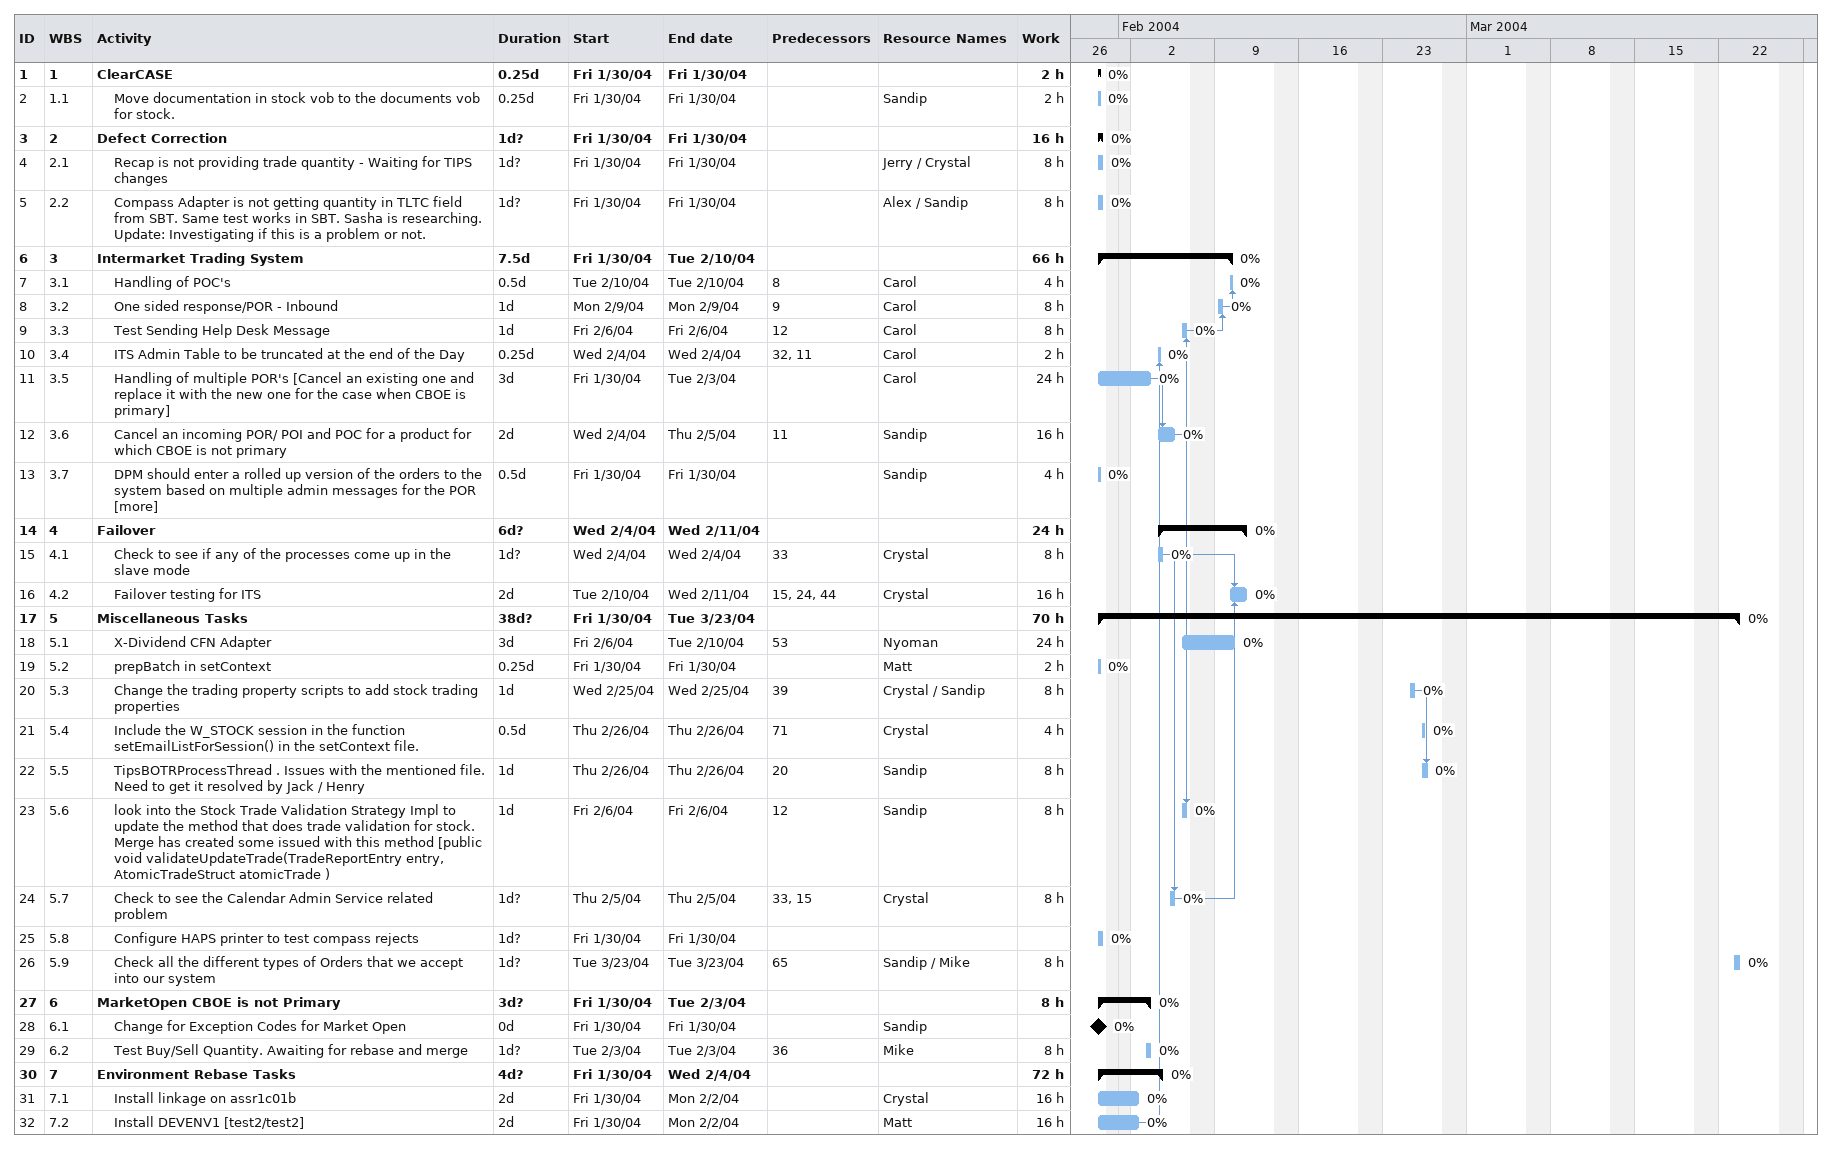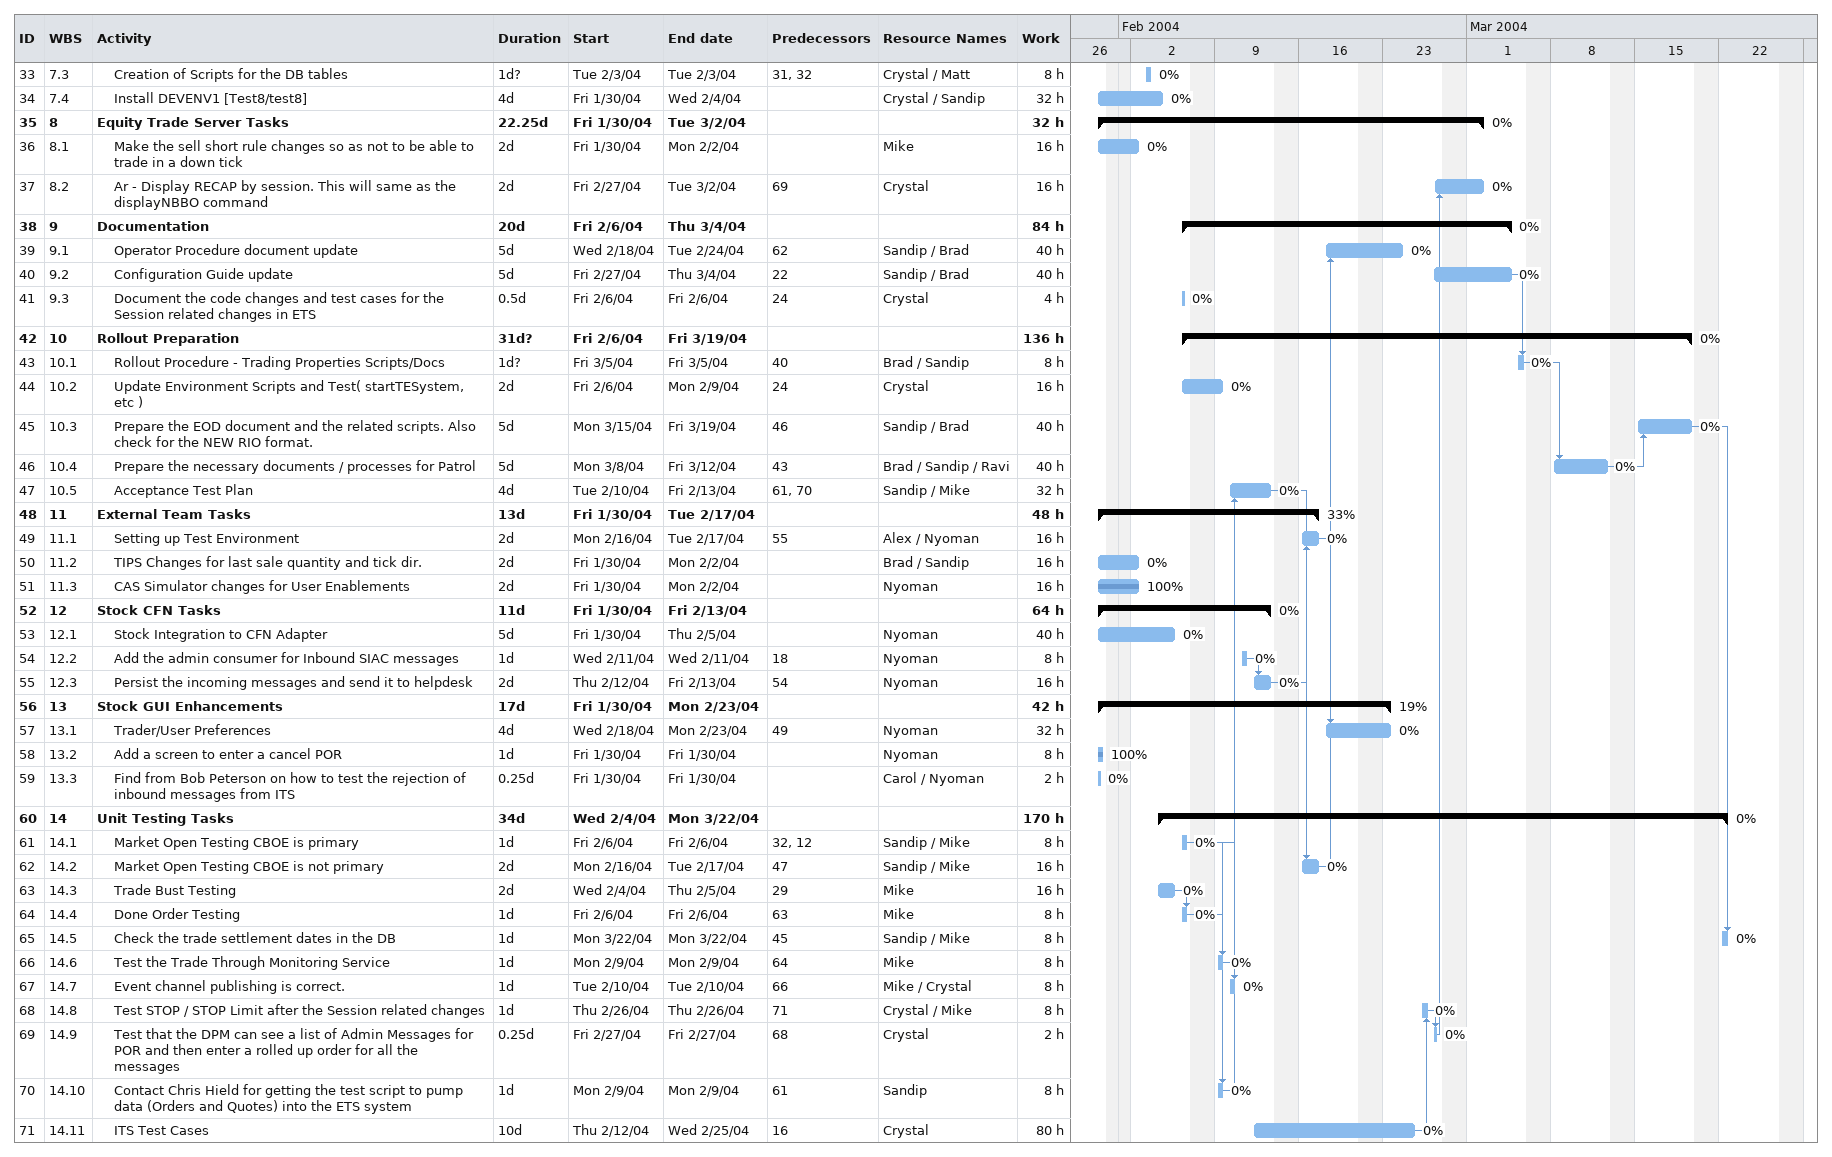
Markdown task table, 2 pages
| ID | WBS | Task | Duration | Start | Finish | Predecessors | Resources | % complete | Work (h) |
|---|---|---|---|---|---|---|---|---|---|
| 1 | 1 | **ClearCASE** | 0.25d | 2004-01-30 | 2004-01-30 |  |  | 0 | 2 |
| 2 | 1.1 | Move documentation in stock vob to the documents vob for stock. | 0.25d | 2004-01-30 | 2004-01-30 |  | Sandip | 0 | 2 |
| 3 | 2 | **Defect Correction** | 1d? | 2004-01-30 | 2004-01-30 |  |  | 0 | 16 |
| 4 | 2.1 | Recap is not providing trade quantity - Waiting for TIPS changes | 1d? | 2004-01-30 | 2004-01-30 |  | Jerry / Crystal | 0 | 8 |
| 5 | 2.2 | Compass Adapter is not getting quantity in TLTC field from SBT. Same test works in SBT. Sasha is researching. Update: Investigating if this is a problem or not. | 1d? | 2004-01-30 | 2004-01-30 |  | Alex / Sandip | 0 | 8 |
| 6 | 3 | **Intermarket Trading System** | 7.5d | 2004-01-30 | 2004-02-10 |  |  | 0 | 66 |
| 7 | 3.1 | Handling of POC's | 0.5d | 2004-02-10 | 2004-02-10 | 8 | Carol | 0 | 4 |
| 8 | 3.2 | One sided response/POR - Inbound | 1d | 2004-02-09 | 2004-02-09 | 9 | Carol | 0 | 8 |
| 9 | 3.3 | Test Sending Help Desk Message | 1d | 2004-02-06 | 2004-02-06 | 12 | Carol | 0 | 8 |
| 10 | 3.4 | ITS Admin Table to be truncated at the end of the Day | 0.25d | 2004-02-04 | 2004-02-04 | 32, 11 | Carol | 0 | 2 |
| 11 | 3.5 | Handling of multiple POR's [Cancel an existing one and replace it with the new one for the case when CBOE is primary] | 3d | 2004-01-30 | 2004-02-03 |  | Carol | 0 | 24 |
| 12 | 3.6 | Cancel an incoming POR/ POI and POC for a product for which CBOE is not primary | 2d | 2004-02-04 | 2004-02-05 | 11 | Sandip | 0 | 16 |
| 13 | 3.7 | DPM should enter a rolled up version of the orders to the system based on multiple admin messages for the POR [more] | 0.5d | 2004-01-30 | 2004-01-30 |  | Sandip | 0 | 4 |
| 14 | 4 | **Failover** | 6d? | 2004-02-04 | 2004-02-11 |  |  | 0 | 24 |
| 15 | 4.1 | Check to see if any of the processes come up in the slave mode | 1d? | 2004-02-04 | 2004-02-04 | 33 | Crystal | 0 | 8 |
| 16 | 4.2 | Failover testing for ITS | 2d | 2004-02-10 | 2004-02-11 | 15, 24, 44 | Crystal | 0 | 16 |
| 17 | 5 | **Miscellaneous Tasks** | 38d? | 2004-01-30 | 2004-03-23 |  |  | 0 | 70 |
| 18 | 5.1 | X-Dividend CFN Adapter | 3d | 2004-02-06 | 2004-02-10 | 53 | Nyoman | 0 | 24 |
| 19 | 5.2 | prepBatch in setContext | 0.25d | 2004-01-30 | 2004-01-30 |  | Matt | 0 | 2 |
| 20 | 5.3 | Change the trading property scripts to add stock trading properties | 1d | 2004-02-25 | 2004-02-25 | 39 | Crystal / Sandip | 0 | 8 |
| 21 | 5.4 | Include the W_STOCK session in the function setEmailListForSession() in the setContext file. | 0.5d | 2004-02-26 | 2004-02-26 | 71 | Crystal | 0 | 4 |
| 22 | 5.5 | TipsBOTRProcessThread . Issues with the mentioned file. Need to get it resolved by Jack / Henry | 1d | 2004-02-26 | 2004-02-26 | 20 | Sandip | 0 | 8 |
| 23 | 5.6 | look into the Stock Trade Validation Strategy Impl to update the method that does trade validation for stock. Merge has created some issued with this method [public void validateUpdateTrade(TradeReportEntry entry, AtomicTradeStruct atomicTrade ) | 1d | 2004-02-06 | 2004-02-06 | 12 | Sandip | 0 | 8 |
| 24 | 5.7 | Check to see the Calendar Admin Service related problem | 1d? | 2004-02-05 | 2004-02-05 | 33, 15 | Crystal | 0 | 8 |
| 25 | 5.8 | Configure HAPS printer to test compass rejects | 1d? | 2004-01-30 | 2004-01-30 |  |  | 0 |  |
| 26 | 5.9 | Check all the different types of Orders that we accept into our system | 1d? | 2004-03-23 | 2004-03-23 | 65 | Sandip / Mike | 0 | 8 |
| 27 | 6 | **MarketOpen CBOE is not Primary** | 3d? | 2004-01-30 | 2004-02-03 |  |  | 0 | 8 |
| 28 | 6.1 | Change for Exception Codes for Market Open | 0d | 2004-01-30 | 2004-01-30 |  | Sandip | 0 |  |
| 29 | 6.2 | Test Buy/Sell Quantity. Awaiting for rebase and merge | 1d? | 2004-02-03 | 2004-02-03 | 36 | Mike | 0 | 8 |
| 30 | 7 | **Environment Rebase Tasks** | 4d? | 2004-01-30 | 2004-02-04 |  |  | 0 | 72 |
| 31 | 7.1 | Install linkage on assr1c01b | 2d | 2004-01-30 | 2004-02-02 |  | Crystal | 0 | 16 |
| 32 | 7.2 | Install DEVENV1 [test2/test2] | 2d | 2004-01-30 | 2004-02-02 |  | Matt | 0 | 16 |
| 33 | 7.3 | Creation of Scripts for the DB tables | 1d? | 2004-02-03 | 2004-02-03 | 31, 32 | Crystal / Matt | 0 | 8 |
| 34 | 7.4 | Install DEVENV1 [Test8/test8] | 4d | 2004-01-30 | 2004-02-04 |  | Crystal / Sandip | 0 | 32 |
| 35 | 8 | **Equity Trade Server Tasks** | 22.25d | 2004-01-30 | 2004-03-02 |  |  | 0 | 32 |
| 36 | 8.1 | Make the sell short rule changes so as not to be able to trade in a down tick | 2d | 2004-01-30 | 2004-02-02 |  | Mike | 0 | 16 |
| 37 | 8.2 | Ar - Display RECAP by session. This will same as the displayNBBO command | 2d | 2004-02-27 | 2004-03-02 | 69 | Crystal | 0 | 16 |
| 38 | 9 | **Documentation** | 20d | 2004-02-06 | 2004-03-04 |  |  | 0 | 84 |
| 39 | 9.1 | Operator Procedure document update | 5d | 2004-02-18 | 2004-02-24 | 62 | Sandip / Brad | 0 | 40 |
| 40 | 9.2 | Configuration Guide update | 5d | 2004-02-27 | 2004-03-04 | 22 | Sandip / Brad | 0 | 40 |
| 41 | 9.3 | Document the code changes and test cases for the Session related changes in ETS | 0.5d | 2004-02-06 | 2004-02-06 | 24 | Crystal | 0 | 4 |
| 42 | 10 | **Rollout Preparation** | 31d? | 2004-02-06 | 2004-03-19 |  |  | 0 | 136 |
| 43 | 10.1 | Rollout Procedure - Trading Properties Scripts/Docs | 1d? | 2004-03-05 | 2004-03-05 | 40 | Brad / Sandip | 0 | 8 |
| 44 | 10.2 | Update Environment Scripts and Test( startTESystem, etc ) | 2d | 2004-02-06 | 2004-02-09 | 24 | Crystal | 0 | 16 |
| 45 | 10.3 | Prepare the EOD document and the related scripts. Also check for the NEW RIO format. | 5d | 2004-03-15 | 2004-03-19 | 46 | Sandip / Brad | 0 | 40 |
| 46 | 10.4 | Prepare the necessary documents / processes for Patrol | 5d | 2004-03-08 | 2004-03-12 | 43 | Brad / Sandip / Ravi | 0 | 40 |
| 47 | 10.5 | Acceptance Test Plan | 4d | 2004-02-10 | 2004-02-13 | 61, 70 | Sandip / Mike | 0 | 32 |
| 48 | 11 | **External Team Tasks** | 13d | 2004-01-30 | 2004-02-17 |  |  | 33 | 48 |
| 49 | 11.1 | Setting up Test Environment | 2d | 2004-02-16 | 2004-02-17 | 55 | Alex / Nyoman | 0 | 16 |
| 50 | 11.2 | TIPS Changes for last sale quantity and tick dir. | 2d | 2004-01-30 | 2004-02-02 |  | Brad / Sandip | 0 | 16 |
| 51 | 11.3 | CAS Simulator changes for User Enablements | 2d | 2004-01-30 | 2004-02-02 |  | Nyoman | 100 | 16 |
| 52 | 12 | **Stock CFN Tasks** | 11d | 2004-01-30 | 2004-02-13 |  |  | 0 | 64 |
| 53 | 12.1 | Stock Integration to CFN Adapter | 5d | 2004-01-30 | 2004-02-05 |  | Nyoman | 0 | 40 |
| 54 | 12.2 | Add the admin consumer for Inbound SIAC messages | 1d | 2004-02-11 | 2004-02-11 | 18 | Nyoman | 0 | 8 |
| 55 | 12.3 | Persist the incoming messages and send it to helpdesk | 2d | 2004-02-12 | 2004-02-13 | 54 | Nyoman | 0 | 16 |
| 56 | 13 | **Stock GUI Enhancements** | 17d | 2004-01-30 | 2004-02-23 |  |  | 19 | 42 |
| 57 | 13.1 | Trader/User Preferences | 4d | 2004-02-18 | 2004-02-23 | 49 | Nyoman | 0 | 32 |
| 58 | 13.2 | Add a screen to enter a cancel POR | 1d | 2004-01-30 | 2004-01-30 |  | Nyoman | 100 | 8 |
| 59 | 13.3 | Find from Bob Peterson on how to test the rejection of inbound messages from ITS | 0.25d | 2004-01-30 | 2004-01-30 |  | Carol / Nyoman | 0 | 2 |
| 60 | 14 | **Unit Testing Tasks** | 34d | 2004-02-04 | 2004-03-22 |  |  | 0 | 170 |
| 61 | 14.1 | Market Open Testing CBOE is primary | 1d | 2004-02-06 | 2004-02-06 | 32, 12 | Sandip / Mike | 0 | 8 |
| 62 | 14.2 | Market Open Testing CBOE is not primary | 2d | 2004-02-16 | 2004-02-17 | 47 | Sandip / Mike | 0 | 16 |
| 63 | 14.3 | Trade Bust Testing | 2d | 2004-02-04 | 2004-02-05 | 29 | Mike | 0 | 16 |
| 64 | 14.4 | Done Order Testing | 1d | 2004-02-06 | 2004-02-06 | 63 | Mike | 0 | 8 |
| 65 | 14.5 | Check the trade settlement dates in the DB | 1d | 2004-03-22 | 2004-03-22 | 45 | Sandip / Mike | 0 | 8 |
| 66 | 14.6 | Test the Trade Through Monitoring Service | 1d | 2004-02-09 | 2004-02-09 | 64 | Mike | 0 | 8 |
| 67 | 14.7 | Event channel publishing is correct. | 1d | 2004-02-10 | 2004-02-10 | 66 | Mike / Crystal | 0 | 8 |
| 68 | 14.8 | Test STOP / STOP Limit after the Session related changes | 1d | 2004-02-26 | 2004-02-26 | 71 | Crystal / Mike | 0 | 8 |
| 69 | 14.9 | Test that the DPM can see a list of Admin Messages for POR and then enter a rolled up order for all the messages | 0.25d | 2004-02-27 | 2004-02-27 | 68 | Crystal | 0 | 2 |
| 70 | 14.10 | Contact Chris Hield for getting the test script to pump data (Orders and Quotes) into the ETS system | 1d | 2004-02-09 | 2004-02-09 | 61 | Sandip | 0 | 8 |
| 71 | 14.11 | ITS Test Cases | 10d | 2004-02-12 | 2004-02-25 | 16 | Crystal | 0 | 80 |
